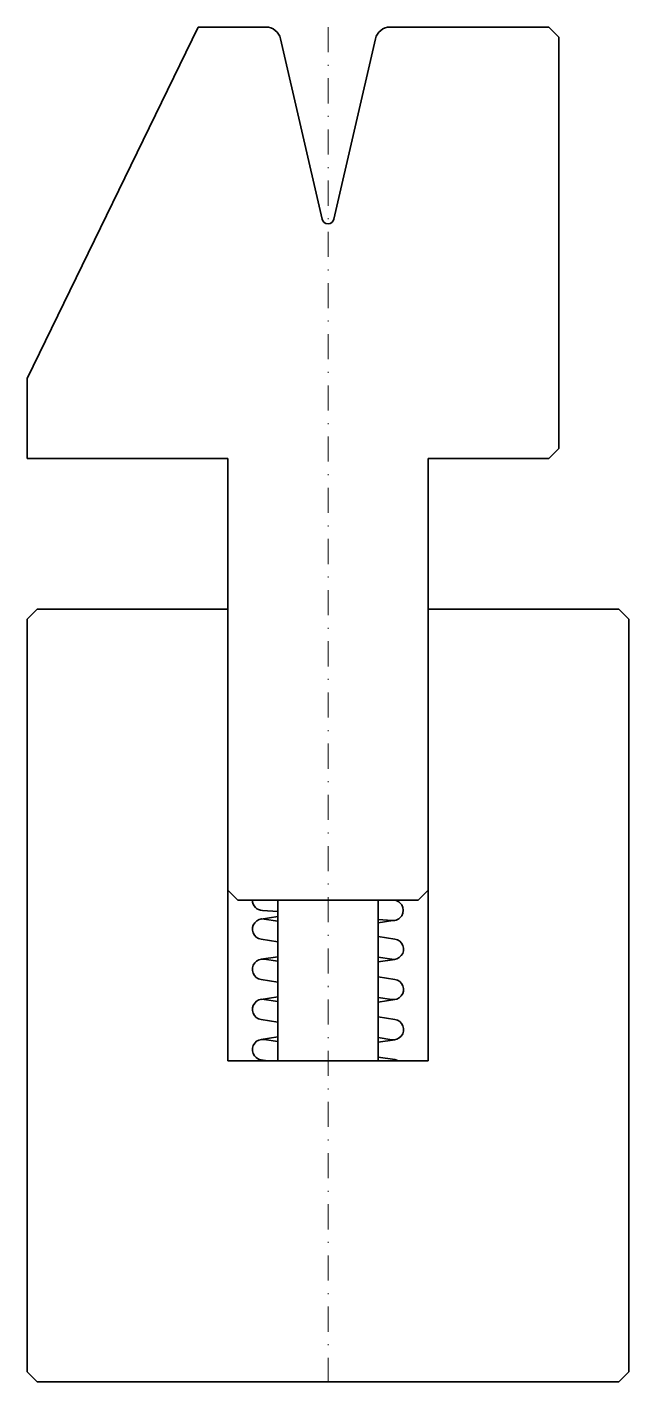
# Model space of a CAD drawing. Header units: millimetres. Extents: x -30 to 30, y -135 to 0.
import ezdxf

# ---------------------------------------------------------------- set-up
doc = ezdxf.new("R2010")
doc.units = ezdxf.units.MM
doc.header["$LTSCALE"] = 5
doc.linetypes.add('AUSGEZOGEN', pattern=[0])
doc.linetypes.add('DASHDOT', pattern=[1, 0.5, -0.25, 0, -0.25])
doc.layers.add('2', color=7, linetype='Continuous')

msp = doc.modelspace()

# ---------------------------------------------------------------- linework, layer by layer
at = {"layer": '2', "color": 7, "linetype": 'AUSGEZOGEN', "lineweight": 35}
for p, q in [((-12.93, 0), (-30, -35)), ((-6.19, 0), (-12.93, 0)), ((22, 0), (6.19, 0)), ((-0.58, -19.13), (-4.73, -1.16)), ((4.73, -1.16), (0.58, -19.13)), ((23, -1), (22, 0)), ((23, -42), (23, -1)), ((-30, -35), (-30, -43)), ((-30, -43), (-10, -43)), ((-10, -43), (-10, -103)), ((10, -43), (22, -43)), ((10, -43), (10, -103)), ((22, -43), (23, -42)), ((-30, -59), (-29, -58)), ((-29, -58), (-10, -58)), ((10, -58), (29, -58)), ((29, -58), (30, -59)), ((-30, -134), (-30, -59)), ((30, -59), (30, -134)), ((-10, -86), (-9, -87)), ((9, -87), (10, -86)), ((-9, -87), (9, -87)), ((-5, -87), (-5, -103)), ((5, -87), (5, -103)), ((-6.52, -88.02), (-5, -88.14)), ((5, -88.92), (6.4, -89.03)), ((-10, -103), (10, -103)), ((-29, -135), (-30, -134)), ((29, -135), (-29, -135)), ((30, -134), (29, -135))]:
    msp.add_line(p, q, dxfattribs=at)
at = {"layer": '2', "color": 7, "linetype": 'DASHDOT', "lineweight": 18}
msp.add_line((0, 0), (0, -135), dxfattribs=at)
at = {"layer": '2', "color": 7, "linetype": 'AUSGEZOGEN', "lineweight": 35}
for points in [[(-5, -89.08), (-6.35, -88.88, 1.010388), (-6.66, -90.89), (-5, -91.15)], [(5, -92.69), (6.35, -92.89, 1.010388), (6.66, -90.88), (5, -90.62)], [(-5, -93.09), (-6.35, -92.88, 1.010388), (-6.66, -94.9), (-5, -95.16)], [(5, -96.69), (6.35, -96.9, 1.010388), (6.66, -94.89), (5, -94.63)], [(-5, -97.09), (-6.35, -96.88, 1.010388), (-6.66, -98.9), (-5, -99.16)], [(5, -100.69), (6.35, -100.9, 1.010388), (6.66, -98.89), (5, -98.63)], [(-5, -101.09), (-6.35, -100.88, 1.010388), (-6.66, -102.9), (-6.02, -103)], [(7.01, -103, 0.089542), (6.66, -102.89), (5, -102.63)]]:
    msp.add_lwpolyline(points, format="xyb", dxfattribs=at)
for points in [[(-6.66, -88.88), (-6.66, -88.88), (-5, -88.63)], [(6.48, -89.03), (5, -89.24)], [(-6.66, -92.88), (-6.66, -92.88), (-5, -92.63)], [(6.66, -92.9), (5, -93.15)], [(-6.66, -96.88), (-6.66, -96.88), (-5, -96.63)], [(6.66, -96.9), (5, -97.15)], [(-6.66, -100.88), (-6.66, -100.88), (-5, -100.63)], [(6.66, -100.9), (5, -101.15)]]:
    msp.add_lwpolyline(points, dxfattribs=at)
for centre, radius, start, end in [((6.19, -1.5), 1.5, 90, 167), ((-6.19, -1.5), 1.5, 13, 90), ((0, -18.99), 0.6, 193, 347), ((-6.52, -87), 1.02, 180, 270), ((6.48, -88.01), 1.02, 265.2364, 94.7719)]:
    msp.add_arc(centre, radius, start, end, dxfattribs=at)

doc.saveas('drawing.dxf')
